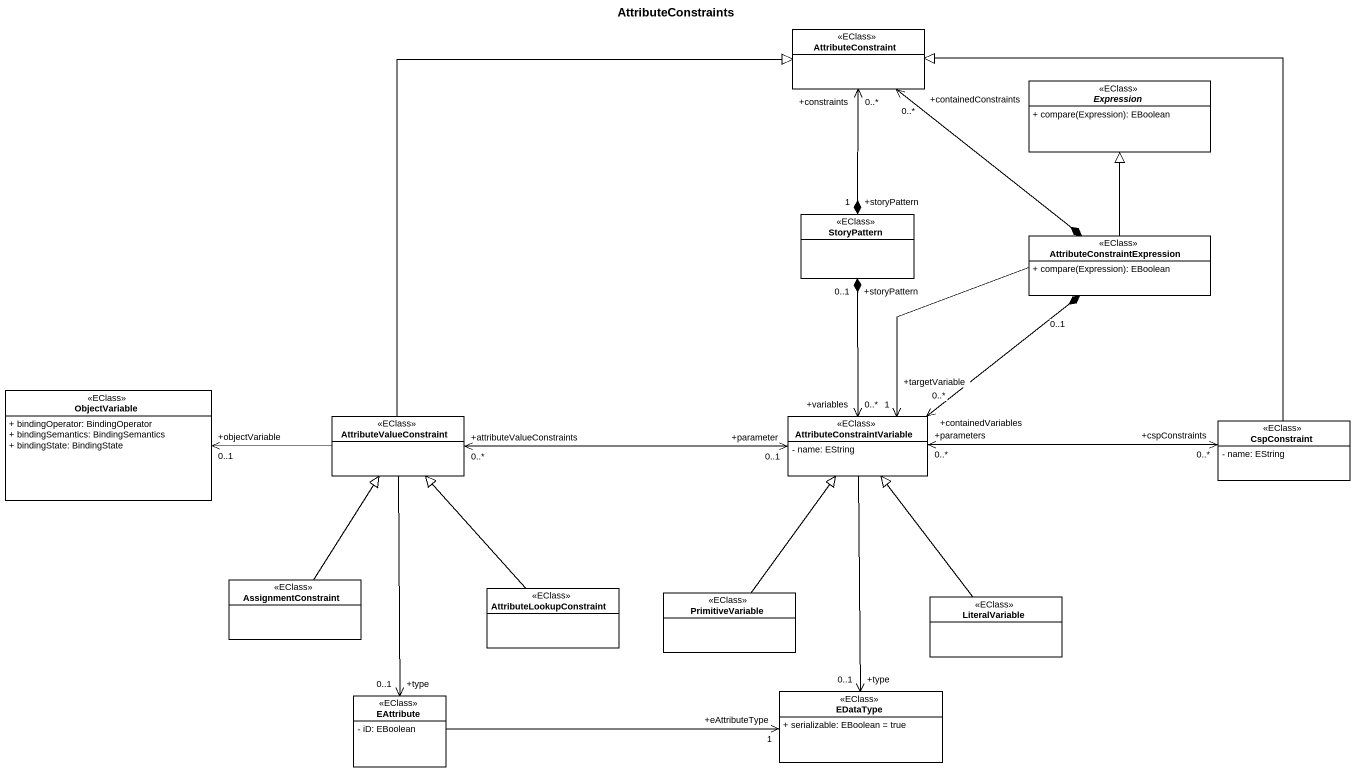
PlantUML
@startuml
title AttributeConstraints
hide circle
hide empty members
skinparam classAttributeIconSize 0
class AttributeConstraint <<EClass>>
abstract class Expression <<EClass>> {
  + compare(Expression): EBoolean
}
class StoryPattern <<EClass>>
class "AttributeConstraintExpression" as AttributeConstraintExpressio <<EClass>> {
  + compare(Expression): EBoolean
}
class ObjectVariable <<EClass>> {
  + bindingOperator: BindingOperator
  + bindingSemantics: BindingSemantics
  + bindingState: BindingState
}
class AttributeValueConstraint <<EClass>>
class AttributeConstraintVariable <<EClass>> {
  - name: EString
}
class CspConstraint <<EClass>> {
  - name: EString
}
class AssignmentConstraint <<EClass>>
class AttributeLookupConstraint <<EClass>>
class PrimitiveVariable <<EClass>>
class LiteralVariable <<EClass>>
class EAttribute <<EClass>> {
  - iD: EBoolean
}
class EDataType <<EClass>> {
  + serializable: EBoolean = true
}
StoryPattern "+storyPattern\n1" *-up-> "+constraints\n0..*" AttributeConstraint
StoryPattern "+storyPattern\n0..1" *--> "+variables\n0..*" AttributeConstraintVariable
AttributeConstraintExpressio *-up-> "+containedConstraints\n0..*" AttributeConstraint
AttributeConstraintExpressio -up-|> Expression
AttributeConstraintExpressio --> "+targetVariable\n1" AttributeConstraintVariable
AttributeConstraintExpressio "0..1" *--> "+containedVariables\n0..*" AttributeConstraintVariable
AttributeValueConstraint -up-|> AttributeConstraint
AttributeValueConstraint -left-> "+objectVariable\n0..1" ObjectVariable
AttributeValueConstraint --> "+type\n0..1" EAttribute
AttributeConstraintVariable "+parameter\n0..1" <-left-> "+attributeValueConstraints\n0..*" AttributeValueConstraint
AttributeConstraintVariable --> "+type\n0..1" EDataType
CspConstraint -up-|> AttributeConstraint
CspConstraint "+cspConstraints\n0..*" <-left-> "+parameters\n0..*" AttributeConstraintVariable
AssignmentConstraint -up-|> AttributeValueConstraint
AttributeLookupConstraint -up-|> AttributeValueConstraint
PrimitiveVariable -up-|> AttributeConstraintVariable
LiteralVariable -up-|> AttributeConstraintVariable
EAttribute -right-> "+eAttributeType\n1" EDataType
@enduml
